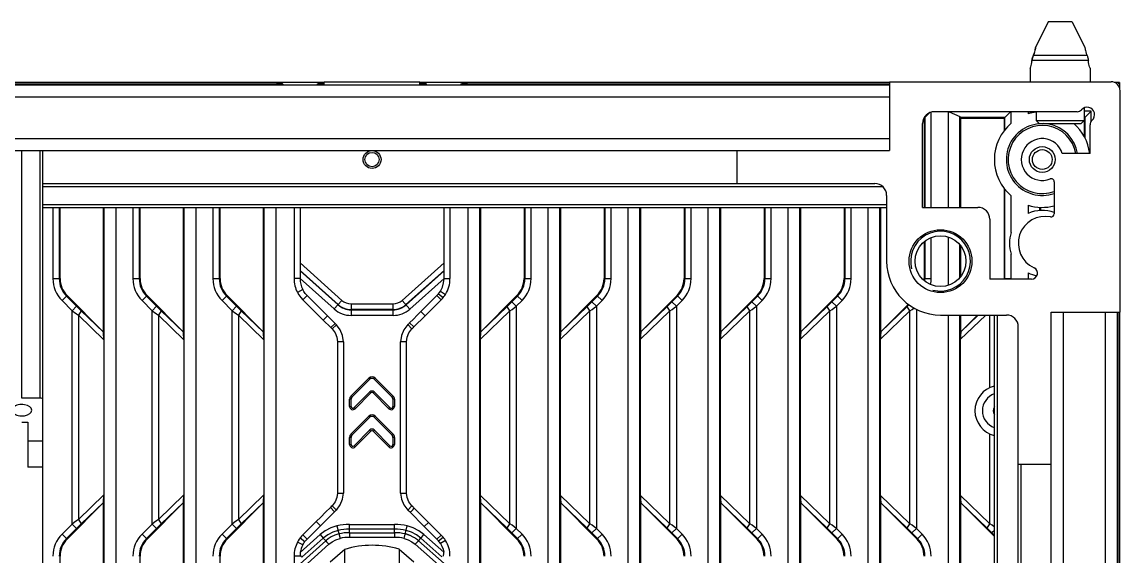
# Model space of a CAD drawing. Header units: millimetres. Extents: x -3132 to 28633, y 682 to 5849.
# Drawn here: x 3596.7 to 3780.2, y 2497 to 2586.3 of the extents above; entities that cross this region are included whole.
import ezdxf

# ---------------------------------------------------------------- set-up
doc = ezdxf.new("R2010")
doc.units = ezdxf.units.MM

msp = doc.modelspace()

# ---------------------------------------------------------------- linework, layer by layer
at = {"linetype": 'Continuous'}
for p, q in [((3768.154, 2586.259), (3766.029, 2582.009)), ((3772.154, 2586.259), (3768.154, 2586.259)), ((3772.154, 2586.259), (3774.279, 2582.009)), ((3765.523, 2580.257), (3765.519, 2580.241)), ((3765.565, 2580.401), (3765.523, 2580.257)), ((3765.532, 2580.241), (3765.537, 2580.259)), ((3765.682, 2580.681), (3774.637, 2580.681)), ((3774.515, 2580.984), (3774.694, 2580.542)), ((3774.784, 2580.257), (3774.788, 2580.241)), ((3765.154, 2578.509), (3765.154, 2576.259)), ((3774.867, 2579.787), (3765.452, 2579.787)), ((3775.154, 2578.509), (3775.154, 2576.259)), ((3318.654, 2575.759), (3741.654, 2575.759)), ((3647.154, 2576.159), (3530.254, 2576.159)), ((3561.423, 2575.939), (3639.205, 2575.939)), ((3639.205, 2575.759), (3639.205, 2575.939)), ((3640.203, 2575.889), (3640.203, 2575.759)), ((3640.334, 2575.759), (3640.203, 2575.889)), ((3645.974, 2575.759), (3646.104, 2575.889)), ((3646.104, 2575.759), (3646.104, 2575.889)), ((3647.103, 2575.939), (3647.103, 2575.759)), ((3647.103, 2575.939), (3647.154, 2575.939)), ((3647.154, 2575.759), (3647.154, 2576.259)), ((3647.154, 2576.259), (3663.154, 2576.259)), ((3663.154, 2575.759), (3663.154, 2576.259)), ((3741.654, 2576.159), (3663.154, 2576.159)), ((3663.154, 2575.939), (3663.205, 2575.939)), ((3663.205, 2575.759), (3663.205, 2575.939)), ((3664.203, 2575.889), (3664.203, 2575.759)), ((3664.334, 2575.759), (3664.203, 2575.889)), ((3669.974, 2575.759), (3670.104, 2575.889)), ((3670.104, 2575.759), (3670.104, 2575.889)), ((3671.103, 2575.939), (3671.103, 2575.759)), ((3671.103, 2575.939), (3741.654, 2575.939)), ((3741.654, 2576.259), (3741.654, 2564.759)), ((3741.654, 2576.259), (3778.654, 2576.259)), ((3780.054, 2576.159), (3779.16, 2576.159)), ((3779.714, 2575.82), (3780.054, 2576.159)), ((3780.054, 2576.159), (3780.054, 2575.265)), ((3780.154, 2537.759), (3780.154, 2574.759)), ((3318.654, 2573.759), (3741.654, 2573.759)), ((3748.307, 2571.063), (3747.874, 2570.626)), ((3748.587, 2555.259), (3748.587, 2571.167)), ((3772.977, 2571.259), (3749.154, 2571.259)), ((3751.405, 2571.259), (3751.405, 2555.259)), ((3751.595, 2571.259), (3753.401, 2570.44)), ((3761.957, 2569.342), (3761.957, 2571.259)), ((3764.775, 2571.259), (3764.775, 2570.897)), ((3764.943, 2571.269), (3765.397, 2571.064)), ((3766.154, 2571.259), (3766.154, 2569.759)), ((3774.154, 2571.889), (3774.154, 2569.759)), ((3775.327, 2571.345), (3774.154, 2571.345)), ((3775.327, 2569.641), (3775.327, 2571.345)), ((3747.154, 2555.259), (3747.154, 2569.259)), ((3747.488, 2570.216), (3747.4, 2570.127)), ((3747.4, 2570.127), (3747.4, 2555.259)), ((3747.526, 2570.27), (3747.437, 2570.27)), ((3747.526, 2570.259), (3747.488, 2570.216)), ((3747.874, 2570.626), (3747.526, 2570.27)), ((3747.532, 2570.265), (3747.533, 2555.259)), ((3753.397, 2555.259), (3753.397, 2570.439)), ((3753.397, 2570.439), (3753.412, 2570.258)), ((3753.412, 2570.258), (3753.543, 2570.127)), ((3753.543, 2555.259), (3753.543, 2570.127)), ((3760.77, 2570.127), (3753.543, 2570.127)), ((3760.858, 2570.216), (3760.77, 2570.127)), ((3760.77, 2570.127), (3760.77, 2568.08)), ((3760.896, 2570.259), (3760.858, 2570.216)), ((3766.154, 2569.759), (3774.154, 2569.759)), ((3766.654, 2569.259), (3766.154, 2569.759)), ((3766.654, 2569.259), (3773.654, 2569.259)), ((3773.654, 2569.259), (3774.154, 2569.759)), ((3774.14, 2569.759), (3774.14, 2567.157)), ((3774.266, 2570.27), (3774.154, 2570.269)), ((3774.228, 2570.216), (3774.154, 2570.141)), ((3774.266, 2570.259), (3774.228, 2570.216)), ((3774.272, 2570.265), (3774.274, 2566.906)), ((3775.154, 2564.259), (3775.154, 2569.082)), ((3318.654, 2566.759), (3741.654, 2566.759)), ((3318.654, 2564.759), (3741.654, 2564.759)), ((3596.654, 2523.372), (3596.654, 2564.759)), ((3599.654, 2564.759), (3599.654, 2523.372)), ((3600.154, 1837.759), (3600.154, 2564.759)), ((3716.154, 2559.259), (3716.154, 2564.759)), ((3775.154, 2564.259), (3770.508, 2564.259)), ((3600.154, 2559.259), (3739.154, 2559.259)), ((3600.154, 2558.759), (3740.463, 2558.759)), ((3760.77, 2558.438), (3760.77, 2543.343)), ((3760.904, 2543.343), (3760.904, 2558.265)), ((3769.154, 2559.551), (3769.154, 2554.158)), ((3741.154, 2557.259), (3741.154, 2546.259)), ((3761.957, 2551.062), (3761.957, 2557.176)), ((3600.154, 2555.759), (3741.154, 2555.759)), ((3600.154, 2555.259), (3741.154, 2555.259)), ((3601.83, 2555.259), (3601.83, 2543.343)), ((3602.889, 2555.259), (3602.883, 2543.343)), ((3603.018, 2543.343), (3603.018, 2555.259)), ((3610.244, 2555.259), (3610.244, 2534.46)), ((3610.386, 2332.238), (3610.386, 2555.259)), ((3612.383, 2332.259), (3612.383, 2555.259)), ((3615.2, 2555.259), (3615.2, 2543.343)), ((3616.259, 2555.259), (3616.253, 2543.343)), ((3616.388, 2543.343), (3616.388, 2555.259)), ((3623.614, 2555.259), (3623.614, 2534.46)), ((3623.756, 2332.238), (3623.756, 2555.259)), ((3625.753, 2332.259), (3625.753, 2555.259)), ((3628.57, 2555.259), (3628.57, 2543.343)), ((3629.629, 2555.259), (3629.623, 2543.343)), ((3629.758, 2543.343), (3629.758, 2555.259)), ((3636.984, 2555.259), (3636.984, 2534.46)), ((3637.126, 2332.238), (3637.126, 2555.259)), ((3639.123, 2332.648), (3639.123, 2555.259)), ((3642.124, 2555.259), (3642.124, 2543.343)), ((3643.123, 2555.259), (3643.123, 2543.374)), ((3667.185, 2543.359), (3667.185, 2555.259)), ((3668.184, 2543.347), (3668.184, 2555.259)), ((3671.185, 2555.259), (3671.185, 2345.259)), ((3673.177, 2345.259), (3673.177, 2555.259)), ((3673.323, 2534.455), (3673.323, 2555.259)), ((3680.55, 2555.259), (3680.55, 2543.343)), ((3680.683, 2555.259), (3680.684, 2543.343)), ((3681.737, 2543.343), (3681.737, 2555.259)), ((3684.555, 2555.259), (3684.555, 2345.259)), ((3686.547, 2345.259), (3686.547, 2555.259)), ((3686.693, 2534.455), (3686.693, 2555.259)), ((3693.92, 2555.259), (3693.92, 2543.343)), ((3694.053, 2555.259), (3694.054, 2543.343)), ((3695.107, 2543.343), (3695.107, 2555.259)), ((3697.925, 2555.259), (3697.925, 2345.259)), ((3699.917, 2345.259), (3699.917, 2555.259)), ((3700.063, 2534.455), (3700.063, 2555.259)), ((3707.29, 2555.259), (3707.29, 2543.343)), ((3707.423, 2555.259), (3707.424, 2543.343)), ((3708.477, 2543.343), (3708.477, 2555.259)), ((3711.295, 2555.259), (3711.295, 2345.259)), ((3713.287, 2345.259), (3713.287, 2555.259)), ((3713.433, 2534.455), (3713.433, 2555.259)), ((3720.66, 2555.259), (3720.66, 2543.343)), ((3720.793, 2555.259), (3720.794, 2543.343)), ((3721.847, 2543.343), (3721.847, 2555.259)), ((3724.665, 2555.259), (3724.665, 2341.343)), ((3726.657, 2337.891), (3726.657, 2555.259)), ((3726.803, 2534.455), (3726.803, 2555.259)), ((3734.03, 2555.259), (3734.03, 2543.343)), ((3734.163, 2555.259), (3734.164, 2543.343)), ((3735.217, 2543.343), (3735.217, 2555.259)), ((3738.035, 2555.259), (3738.035, 2332.259)), ((3740.027, 2332.239), (3740.027, 2555.259)), ((3740.173, 2534.455), (3740.173, 2555.259)), ((3747.154, 2555.259), (3756.404, 2555.259)), ((3764.775, 2555.621), (3764.775, 2554.218)), ((3766.767, 2554.745), (3766.767, 2555.268)), ((3766.913, 2554.754), (3766.913, 2555.263)), ((3758.404, 2553.259), (3758.404, 2543.259)), ((3747.4, 2549.477), (3747.4, 2543.343)), ((3747.533, 2549.6), (3747.534, 2543.343)), ((3748.587, 2543.343), (3748.587, 2550.185)), ((3751.405, 2550.296), (3751.405, 2542.222)), ((3753.397, 2543.53), (3753.397, 2548.988)), ((3753.543, 2543.715), (3753.543, 2548.803)), ((3761.957, 2543.343), (3761.957, 2547.456)), ((3650.13, 2539.715), (3643.123, 2546.002)), ((3667.184, 2545.976), (3660.181, 2539.712)), ((3601.83, 2543.343), (3603.018, 2543.343)), ((3615.2, 2543.343), (3616.388, 2543.343)), ((3628.57, 2543.343), (3629.758, 2543.343)), ((3649.497, 2539.009), (3643.124, 2544.727)), ((3643.124, 2544.668), (3649.467, 2538.976)), ((3643.124, 2543.374), (3648.834, 2538.27)), ((3667.184, 2544.703), (3660.814, 2539.005)), ((3660.843, 2538.972), (3667.184, 2544.644)), ((3661.476, 2538.265), (3667.184, 2543.359)), ((3667.185, 2543.359), (3668.184, 2543.344)), ((3680.55, 2543.343), (3681.737, 2543.343)), ((3693.92, 2543.343), (3695.107, 2543.343)), ((3707.29, 2543.343), (3708.477, 2543.343)), ((3720.66, 2543.343), (3721.847, 2543.343)), ((3734.03, 2543.343), (3735.217, 2543.343)), ((3747.4, 2543.343), (3748.587, 2543.343)), ((3760.77, 2543.343), (3761.957, 2543.343)), ((3764.775, 2544.3), (3764.775, 2543.259)), ((3643.571, 2541.505), (3642.679, 2541.053)), ((3765.362, 2543.259), (3758.404, 2543.259)), ((3604.189, 2540.514), (3603.349, 2539.674)), ((3603.349, 2539.674), (3605.037, 2537.987)), ((3604.094, 2540.419), (3605.782, 2538.732)), ((3610.244, 2534.46), (3604.189, 2540.514)), ((3617.559, 2540.514), (3616.719, 2539.674)), ((3616.719, 2539.674), (3618.407, 2537.987)), ((3617.464, 2540.419), (3619.152, 2538.732)), ((3623.614, 2534.46), (3617.559, 2540.514)), ((3630.929, 2540.514), (3630.089, 2539.674)), ((3630.089, 2539.674), (3631.777, 2537.987)), ((3630.834, 2540.419), (3632.522, 2538.732)), ((3636.984, 2534.46), (3630.929, 2540.514)), ((3644.291, 2540.531), (3643.59, 2539.818)), ((3643.59, 2539.818), (3646.989, 2536.424)), ((3647.695, 2537.132), (3644.291, 2540.531)), ((3648.834, 2538.27), (3650.13, 2539.715)), ((3660.181, 2539.712), (3661.476, 2538.265)), ((3666.087, 2540.62), (3663.31, 2537.835)), ((3664.018, 2537.128), (3666.699, 2539.817)), ((3665.997, 2540.529), (3666.699, 2539.817)), ((3666.264, 2540.817), (3667.03, 2540.175)), ((3666.585, 2541.243), (3667.428, 2540.703)), ((3679.378, 2540.514), (3673.323, 2534.455)), ((3679.473, 2540.419), (3678.523, 2539.469)), ((3679.268, 2538.724), (3680.218, 2539.674)), ((3680.218, 2539.674), (3679.378, 2540.514)), ((3692.748, 2540.514), (3686.693, 2534.455)), ((3692.843, 2540.419), (3691.893, 2539.469)), ((3692.638, 2538.724), (3693.588, 2539.674)), ((3693.588, 2539.674), (3692.748, 2540.514)), ((3706.118, 2540.514), (3700.063, 2534.455)), ((3706.213, 2540.419), (3705.263, 2539.469)), ((3706.008, 2538.724), (3706.958, 2539.674)), ((3706.958, 2539.674), (3706.118, 2540.514)), ((3719.488, 2540.514), (3713.433, 2534.455)), ((3719.583, 2540.419), (3718.633, 2539.469)), ((3719.378, 2538.724), (3720.328, 2539.674)), ((3720.328, 2539.674), (3719.488, 2540.514)), ((3732.858, 2540.514), (3726.803, 2534.455)), ((3732.953, 2540.419), (3732.003, 2539.469)), ((3732.748, 2538.724), (3733.698, 2539.674)), ((3733.698, 2539.674), (3732.858, 2540.514)), ((3605.037, 2537.987), (3605.782, 2538.732)), ((3605.037, 2502.318), (3605.037, 2537.987)), ((3606.568, 2537.959), (3606.106, 2537.214)), ((3610.279, 2534.376), (3606.568, 2537.959)), ((3618.407, 2537.987), (3619.152, 2538.732)), ((3618.407, 2502.318), (3618.407, 2537.987)), ((3619.938, 2537.959), (3619.476, 2537.214)), ((3623.649, 2534.376), (3619.938, 2537.959)), ((3631.777, 2537.987), (3632.522, 2538.732)), ((3631.777, 2502.318), (3631.777, 2537.987)), ((3633.308, 2537.959), (3632.846, 2537.214)), ((3637.019, 2534.376), (3633.308, 2537.959)), ((3651.653, 2539.132), (3651.653, 2537.19)), ((3651.653, 2539.132), (3658.662, 2539.132)), ((3658.662, 2538.183), (3651.653, 2538.183)), ((3651.653, 2538.139), (3658.662, 2538.139)), ((3658.662, 2537.19), (3658.662, 2539.132)), ((3663.31, 2537.835), (3664.017, 2537.129)), ((3673.238, 2533.16), (3678.199, 2537.951)), ((3677.736, 2538.696), (3673.309, 2534.422)), ((3678.199, 2537.951), (3677.736, 2538.696)), ((3678.199, 2502.354), (3678.199, 2537.951)), ((3678.523, 2539.469), (3679.268, 2538.724)), ((3679.268, 2538.724), (3679.268, 2501.581)), ((3686.608, 2533.16), (3691.569, 2537.951)), ((3691.106, 2538.696), (3686.679, 2534.422)), ((3691.569, 2537.951), (3691.106, 2538.696)), ((3691.569, 2502.354), (3691.569, 2537.951)), ((3691.893, 2539.469), (3692.638, 2538.724)), ((3692.638, 2538.724), (3692.638, 2501.581)), ((3699.978, 2533.16), (3704.939, 2537.951)), ((3704.476, 2538.696), (3700.049, 2534.422)), ((3704.939, 2537.951), (3704.476, 2538.696)), ((3704.939, 2502.354), (3704.939, 2537.951)), ((3705.263, 2539.469), (3706.008, 2538.724)), ((3706.008, 2538.724), (3706.008, 2501.581)), ((3713.348, 2533.16), (3718.309, 2537.951)), ((3717.846, 2538.696), (3713.419, 2534.422)), ((3718.309, 2537.951), (3717.846, 2538.696)), ((3718.309, 2502.354), (3718.309, 2537.951)), ((3718.633, 2539.469), (3719.378, 2538.724)), ((3719.378, 2538.724), (3719.378, 2501.581)), ((3726.718, 2533.16), (3731.679, 2537.951)), ((3731.216, 2538.696), (3726.789, 2534.422)), ((3731.679, 2537.951), (3731.216, 2538.696)), ((3731.679, 2502.354), (3731.679, 2537.951)), ((3732.003, 2539.469), (3732.748, 2538.724)), ((3732.748, 2538.724), (3732.748, 2501.581)), ((3740.088, 2533.16), (3745.049, 2537.951)), ((3744.586, 2538.696), (3740.159, 2534.422)), ((3744.781, 2539.067), (3740.173, 2534.455)), ((3744.886, 2538.988), (3744.586, 2538.696)), ((3745.049, 2537.951), (3744.586, 2538.696)), ((3745.049, 2502.354), (3745.049, 2537.951)), ((3746.118, 2538.234), (3746.118, 2501.581)), ((3606.106, 2537.214), (3606.106, 2503.091)), ((3606.106, 2537.214), (3610.347, 2533.118)), ((3619.476, 2537.214), (3619.476, 2503.091)), ((3619.476, 2537.214), (3623.717, 2533.118)), ((3632.846, 2537.214), (3632.846, 2503.091)), ((3632.846, 2537.214), (3637.087, 2533.118)), ((3647.695, 2537.132), (3646.989, 2536.425)), ((3646.989, 2536.424), (3648.266, 2535.155)), ((3648.971, 2535.864), (3647.695, 2537.132)), ((3658.662, 2537.19), (3651.653, 2537.19)), ((3662.15, 2535.268), (3661.443, 2535.975)), ((3750.154, 2537.259), (3761.154, 2537.259)), ((3751.405, 2537.259), (3751.405, 2332.259)), ((3753.397, 2332.239), (3753.397, 2537.259)), ((3753.458, 2533.16), (3757.702, 2537.259)), ((3756.468, 2537.259), (3753.529, 2534.422)), ((3756.345, 2537.259), (3753.543, 2534.455)), ((3753.543, 2534.455), (3753.543, 2537.259)), ((3758.419, 2525.139), (3758.419, 2537.259)), ((3759.154, 2331.259), (3759.154, 2537.259)), ((3759.654, 2331.259), (3759.654, 2537.259)), ((3768.654, 1864.759), (3768.654, 2537.759)), ((3768.654, 2537.759), (3780.154, 2537.759)), ((3770.654, 2537.759), (3770.654, 1864.759)), ((3777.654, 2537.759), (3777.654, 1864.759)), ((3779.654, 2537.759), (3779.654, 1864.759)), ((3779.834, 2488.716), (3779.834, 2537.759)), ((3780.054, 2537.759), (3780.054, 2471.259)), ((3610.244, 2534.46), (3610.279, 2534.376)), ((3610.347, 2533.118), (3610.279, 2534.376)), ((3623.614, 2534.46), (3623.649, 2534.376)), ((3623.717, 2533.118), (3623.649, 2534.376)), ((3636.984, 2534.46), (3637.019, 2534.376)), ((3637.087, 2533.118), (3637.019, 2534.376)), ((3648.266, 2535.155), (3648.971, 2535.864)), ((3649.195, 2535.642), (3648.486, 2534.936)), ((3661.116, 2535.65), (3661.824, 2534.944)), ((3673.306, 2534.424), (3673.238, 2533.16)), ((3673.323, 2534.454), (3673.306, 2534.424)), ((3686.676, 2534.424), (3686.608, 2533.16)), ((3686.693, 2534.454), (3686.676, 2534.424)), ((3700.046, 2534.424), (3699.978, 2533.16)), ((3700.063, 2534.454), (3700.046, 2534.424)), ((3713.416, 2534.424), (3713.348, 2533.16)), ((3713.433, 2534.454), (3713.416, 2534.424)), ((3726.786, 2534.424), (3726.718, 2533.16)), ((3726.803, 2534.454), (3726.786, 2534.424)), ((3740.156, 2534.424), (3740.088, 2533.16)), ((3740.173, 2534.454), (3740.156, 2534.424)), ((3753.526, 2534.424), (3753.458, 2533.16)), ((3753.543, 2534.454), (3753.526, 2534.424)), ((3763.154, 2331.259), (3763.154, 2535.259)), ((3610.347, 2533.118), (3610.347, 2507.187)), ((3623.717, 2533.118), (3623.717, 2507.187)), ((3637.087, 2533.118), (3637.087, 2507.187)), ((3649.377, 2532.805), (3649.377, 2507.5)), ((3650.377, 2532.805), (3649.377, 2532.805)), ((3650.377, 2532.805), (3650.377, 2507.501)), ((3659.928, 2507.5), (3659.928, 2532.804)), ((3660.928, 2532.804), (3659.928, 2532.804)), ((3660.928, 2507.5), (3660.928, 2532.804)), ((3673.238, 2533.16), (3673.238, 2507.145)), ((3686.608, 2533.16), (3686.608, 2507.145)), ((3699.978, 2533.16), (3699.978, 2507.145)), ((3713.348, 2533.16), (3713.348, 2507.145)), ((3726.718, 2533.16), (3726.718, 2507.145)), ((3740.088, 2533.16), (3740.088, 2507.145)), ((3753.458, 2533.16), (3753.458, 2507.145)), ((3654.623, 2526.703), (3651.623, 2523.703)), ((3651.8, 2523.527), (3654.8, 2526.527)), ((3654.8, 2526.527), (3654.623, 2526.703)), ((3655.684, 2526.703), (3655.507, 2526.527)), ((3655.507, 2526.527), (3658.507, 2523.527)), ((3658.684, 2523.703), (3655.684, 2526.703)), ((3599.654, 2523.372), (3596.654, 2523.372)), ((3651.404, 2521.983), (3651.404, 2523.173)), ((3651.654, 2523.173), (3651.404, 2523.173)), ((3651.623, 2523.703), (3651.8, 2523.527)), ((3651.654, 2521.983), (3651.654, 2523.173)), ((3654.8, 2524.405), (3652.166, 2521.771)), ((3652.343, 2521.594), (3654.977, 2524.229)), ((3654.977, 2524.229), (3654.8, 2524.405)), ((3655.507, 2524.405), (3655.33, 2524.229)), ((3655.33, 2524.229), (3657.965, 2521.594)), ((3658.142, 2521.771), (3655.507, 2524.405)), ((3658.507, 2523.527), (3658.684, 2523.703)), ((3658.654, 2523.173), (3658.654, 2521.983)), ((3658.904, 2523.173), (3658.654, 2523.173)), ((3658.904, 2523.173), (3658.904, 2521.983)), ((3651.404, 2521.983), (3651.654, 2521.983)), ((3652.166, 2521.771), (3652.343, 2521.594)), ((3657.965, 2521.594), (3658.142, 2521.771)), ((3658.654, 2521.983), (3658.904, 2521.983)), ((3654.623, 2520.339), (3651.623, 2517.339)), ((3651.8, 2517.163), (3654.8, 2520.163)), ((3654.8, 2520.163), (3654.623, 2520.339)), ((3655.684, 2520.339), (3655.507, 2520.163)), ((3655.507, 2520.163), (3658.507, 2517.163)), ((3658.684, 2517.339), (3655.684, 2520.339)), ((3596.654, 2519.331), (3597.654, 2519.331)), ((3597.654, 2519.331), (3597.654, 2511.825)), ((3654.8, 2518.041), (3652.166, 2515.407)), ((3652.343, 2515.23), (3654.977, 2517.865)), ((3654.977, 2517.865), (3654.8, 2518.041)), ((3655.507, 2518.041), (3655.33, 2517.865)), ((3655.33, 2517.865), (3657.965, 2515.23)), ((3658.142, 2515.407), (3655.507, 2518.041)), ((3600.154, 2516.155), (3597.654, 2516.155)), ((3651.404, 2515.619), (3651.404, 2516.809)), ((3651.654, 2516.809), (3651.404, 2516.809)), ((3651.623, 2517.339), (3651.8, 2517.163)), ((3651.654, 2515.619), (3651.654, 2516.809)), ((3658.507, 2517.163), (3658.684, 2517.339)), ((3658.654, 2516.809), (3658.654, 2515.619)), ((3658.904, 2516.809), (3658.654, 2516.809)), ((3658.904, 2516.809), (3658.904, 2515.619)), ((3758.419, 2502.354), (3758.419, 2517.379)), ((3651.404, 2515.619), (3651.654, 2515.619)), ((3652.166, 2515.407), (3652.343, 2515.23)), ((3657.965, 2515.23), (3658.142, 2515.407)), ((3658.654, 2515.619), (3658.904, 2515.619)), ((3768.654, 2512.259), (3763.154, 2512.259)), ((3763.654, 2331.259), (3763.654, 2512.259)), ((3600.154, 2511.825), (3597.654, 2511.825)), ((3610.347, 2507.187), (3606.106, 2503.091)), ((3610.279, 2505.929), (3610.347, 2507.187)), ((3623.717, 2507.187), (3619.476, 2503.091)), ((3623.649, 2505.929), (3623.717, 2507.187)), ((3637.087, 2507.187), (3632.846, 2503.091)), ((3637.019, 2505.929), (3637.087, 2507.187)), ((3649.377, 2507.501), (3650.377, 2507.501)), ((3659.928, 2507.5), (3660.928, 2507.5)), ((3673.238, 2507.145), (3673.307, 2505.876)), ((3678.199, 2502.354), (3673.238, 2507.145)), ((3686.608, 2507.145), (3686.677, 2505.876)), ((3691.569, 2502.354), (3686.608, 2507.145)), ((3699.978, 2507.145), (3700.047, 2505.876)), ((3704.939, 2502.354), (3699.978, 2507.145)), ((3713.348, 2507.145), (3713.417, 2505.876)), ((3718.309, 2502.354), (3713.348, 2507.145)), ((3726.718, 2507.145), (3726.787, 2505.876)), ((3731.679, 2502.354), (3726.718, 2507.145)), ((3740.088, 2507.145), (3740.157, 2505.876)), ((3745.049, 2502.354), (3740.088, 2507.145)), ((3753.458, 2507.145), (3753.527, 2505.876)), ((3758.419, 2502.354), (3753.458, 2507.145)), ((3604.189, 2499.79), (3610.244, 2505.845)), ((3606.568, 2502.346), (3610.279, 2505.929)), ((3610.244, 2505.845), (3610.279, 2505.929)), ((3610.244, 2505.845), (3610.244, 2396.673)), ((3617.559, 2499.79), (3623.614, 2505.845)), ((3619.938, 2502.346), (3623.649, 2505.929)), ((3623.614, 2505.845), (3623.649, 2505.929)), ((3623.614, 2505.845), (3623.614, 2396.673)), ((3630.929, 2499.79), (3636.984, 2505.845)), ((3633.308, 2502.346), (3637.019, 2505.929)), ((3636.984, 2505.845), (3637.019, 2505.929)), ((3636.984, 2505.845), (3636.984, 2396.673)), ((3648.2, 2505.085), (3648.907, 2504.377)), ((3649.189, 2504.657), (3648.481, 2505.364)), ((3661.11, 2504.661), (3661.819, 2505.366)), ((3664.594, 2502.587), (3662.152, 2505.035)), ((3673.312, 2505.88), (3677.736, 2501.609)), ((3673.322, 2396.667), (3673.322, 2505.856)), ((3673.322, 2505.856), (3679.378, 2499.791)), ((3686.682, 2505.88), (3691.106, 2501.609)), ((3686.692, 2396.667), (3686.692, 2505.856)), ((3686.692, 2505.856), (3692.748, 2499.791)), ((3700.052, 2505.88), (3704.476, 2501.609)), ((3700.062, 2396.667), (3700.062, 2505.856)), ((3700.062, 2505.856), (3706.118, 2499.791)), ((3713.422, 2505.88), (3717.846, 2501.609)), ((3713.432, 2396.667), (3713.432, 2505.856)), ((3713.432, 2505.856), (3719.488, 2499.791)), ((3726.792, 2505.88), (3731.216, 2501.609)), ((3726.802, 2396.667), (3726.802, 2505.856)), ((3726.802, 2505.856), (3732.858, 2499.791)), ((3740.162, 2505.88), (3744.586, 2501.609)), ((3740.172, 2396.667), (3740.172, 2505.856)), ((3740.172, 2505.856), (3746.228, 2499.791)), ((3753.532, 2505.88), (3757.956, 2501.609)), ((3753.542, 2396.667), (3753.542, 2505.856)), ((3753.542, 2505.856), (3759.154, 2500.235)), ((3606.106, 2503.091), (3606.568, 2502.346)), ((3619.476, 2503.091), (3619.938, 2502.346)), ((3632.846, 2503.091), (3633.308, 2502.346)), ((3661.445, 2504.328), (3663.887, 2501.88)), ((3605.037, 2502.318), (3603.349, 2500.63)), ((3604.094, 2499.885), (3605.782, 2501.573)), ((3605.782, 2501.573), (3605.037, 2502.318)), ((3618.407, 2502.318), (3616.719, 2500.63)), ((3617.464, 2499.885), (3619.152, 2501.573)), ((3619.152, 2501.573), (3618.407, 2502.318)), ((3631.777, 2502.318), (3630.089, 2500.63)), ((3630.834, 2499.885), (3632.522, 2501.573)), ((3632.522, 2501.573), (3631.777, 2502.318)), ((3645.834, 2502.713), (3643.603, 2500.5)), ((3644.301, 2499.784), (3646.541, 2502.005)), ((3646.541, 2502.005), (3645.834, 2502.713)), ((3649.29, 2502.006), (3649.804, 2499.906)), ((3658.929, 2501.463), (3651.379, 2501.462)), ((3651.379, 2500.863), (3651.379, 2501.462)), ((3651.384, 2502.243), (3658.923, 2502.244)), ((3658.928, 2500.863), (3658.929, 2501.463)), ((3660.526, 2499.904), (3661.044, 2502.002)), ((3663.887, 2501.88), (3664.594, 2502.587)), ((3663.887, 2501.88), (3666.01, 2499.763)), ((3666.712, 2500.475), (3664.594, 2502.587)), ((3677.736, 2501.609), (3678.199, 2502.354)), ((3679.268, 2501.581), (3678.523, 2500.836)), ((3680.218, 2500.63), (3679.268, 2501.581)), ((3691.106, 2501.609), (3691.569, 2502.354)), ((3692.638, 2501.581), (3691.893, 2500.836)), ((3693.588, 2500.63), (3692.638, 2501.581)), ((3704.476, 2501.609), (3704.939, 2502.354)), ((3706.008, 2501.581), (3705.263, 2500.836)), ((3706.958, 2500.63), (3706.008, 2501.581)), ((3717.846, 2501.609), (3718.309, 2502.354)), ((3719.378, 2501.581), (3718.633, 2500.836)), ((3720.328, 2500.63), (3719.378, 2501.581)), ((3731.216, 2501.609), (3731.679, 2502.354)), ((3732.748, 2501.581), (3732.003, 2500.836)), ((3733.698, 2500.63), (3732.748, 2501.581)), ((3744.586, 2501.609), (3745.049, 2502.354)), ((3746.118, 2501.581), (3745.373, 2500.836)), ((3747.068, 2500.63), (3746.118, 2501.581)), ((3757.956, 2501.609), (3758.419, 2502.354)), ((3759.154, 2501.238), (3758.743, 2500.836)), ((3603.349, 2500.63), (3604.189, 2499.79)), ((3616.719, 2500.63), (3617.559, 2499.79)), ((3630.089, 2500.63), (3630.929, 2499.79)), ((3643.585, 2498.827), (3642.697, 2499.287)), ((3643.124, 2495.675), (3647.409, 2499.52)), ((3643.166, 2500.014), (3643.952, 2499.396)), ((3646.49, 2500.55), (3643.17, 2497.571)), ((3647.007, 2499.965), (3643.499, 2496.817)), ((3644.301, 2499.784), (3643.603, 2500.5)), ((3646.49, 2500.55), (3647.007, 2499.965)), ((3647.409, 2499.52), (3647.007, 2499.965)), ((3647.409, 2499.52), (3647.555, 2499.358)), ((3647.555, 2499.358), (3647.926, 2498.935)), ((3658.936, 2500.082), (3651.372, 2500.082)), ((3651.379, 2500.863), (3658.928, 2500.863)), ((3662.76, 2499.362), (3662.388, 2498.94)), ((3662.904, 2499.527), (3662.76, 2499.362)), ((3662.904, 2499.527), (3663.305, 2499.972)), ((3662.904, 2499.527), (3667.184, 2495.698)), ((3666.808, 2496.838), (3663.305, 2499.972)), ((3667.132, 2497.597), (3663.822, 2500.558)), ((3666.01, 2499.763), (3666.712, 2500.475)), ((3666.263, 2499.489), (3667.028, 2500.132)), ((3667.439, 2499.585), (3666.589, 2499.06)), ((3678.523, 2500.836), (3679.473, 2499.885)), ((3679.378, 2499.791), (3680.218, 2500.63)), ((3691.893, 2500.836), (3692.843, 2499.885)), ((3692.748, 2499.791), (3693.588, 2500.63)), ((3705.263, 2500.836), (3706.213, 2499.885)), ((3706.118, 2499.791), (3706.958, 2500.63)), ((3718.633, 2500.836), (3719.583, 2499.885)), ((3719.488, 2499.791), (3720.328, 2500.63)), ((3732.003, 2500.836), (3732.953, 2499.885)), ((3732.858, 2499.791), (3733.698, 2500.63)), ((3745.373, 2500.836), (3746.323, 2499.885)), ((3746.228, 2499.791), (3747.068, 2500.63)), ((3758.743, 2500.836), (3759.154, 2500.425)), ((3643.126, 2494.628), (3647.926, 2498.935)), ((3648.154, 2495.993), (3650.618, 2498.085)), ((3650.618, 2404.433), (3650.618, 2498.085)), ((3659.685, 2498.097), (3659.685, 2404.421)), ((3659.685, 2498.097), (3662.154, 2496.004)), ((3662.388, 2498.94), (3667.184, 2494.651)), ((3603.018, 2405.556), (3603.018, 2496.962)), ((3616.388, 2405.556), (3616.388, 2496.962)), ((3629.758, 2405.556), (3629.758, 2496.962)), ((3642.124, 2496.962), (3642.124, 2405.556)), ((3643.269, 2496.962), (3642.124, 2496.962))]:
    msp.add_line(p, q, dxfattribs=at)
for points in [[(3765.682, 2580.681), (3765.806, 2580.99), (3765.894, 2581.26), (3765.954, 2581.489), (3765.993, 2581.688), (3766.014, 2581.84), (3766.025, 2581.948), (3766.029, 2582.003), (3766.029, 2582.009)], [(3766.029, 2582.009), (3766.027, 2582), (3766.021, 2581.938), (3766.006, 2581.82), (3765.98, 2581.659), (3765.938, 2581.461), (3765.879, 2581.242), (3765.792, 2580.984)], [(3774.279, 2582.009), (3774.28, 2582), (3774.287, 2581.938), (3774.301, 2581.82), (3774.327, 2581.659), (3774.369, 2581.461), (3774.428, 2581.242), (3774.515, 2580.984)], [(3765.519, 2580.241), (3765.485, 2580.088), (3765.459, 2579.938), (3765.44, 2579.787)], [(3765.452, 2579.787), (3765.471, 2579.938), (3765.497, 2580.088), (3765.532, 2580.241)], [(3765.537, 2580.259), (3765.578, 2580.402), (3765.626, 2580.542), (3765.682, 2580.681)], [(3765.792, 2580.984), (3765.613, 2580.542), (3765.565, 2580.401)], [(3774.694, 2580.542), (3774.742, 2580.401), (3774.784, 2580.257)], [(3774.788, 2580.241), (3774.822, 2580.088), (3774.848, 2579.938), (3774.867, 2579.787)], [(3765.154, 2578.509), (3765.164, 2578.537), (3765.195, 2578.623), (3765.241, 2578.764), (3765.297, 2578.96), (3765.357, 2579.203), (3765.412, 2579.483), (3765.452, 2579.787)], [(3765.154, 2578.509), (3765.162, 2578.537), (3765.19, 2578.622), (3765.234, 2578.765), (3765.289, 2578.961), (3765.348, 2579.205), (3765.4, 2579.482), (3765.44, 2579.787)], [(3775.154, 2578.509), (3775.145, 2578.537), (3775.117, 2578.622), (3775.073, 2578.765), (3775.018, 2578.961), (3774.96, 2579.205), (3774.907, 2579.482), (3774.867, 2579.787)], [(3761.872, 2571.259), (3761.598, 2570.984), (3761.244, 2570.626), (3760.896, 2570.27)], [(3775.327, 2571.345), (3774.968, 2570.984), (3774.614, 2570.626), (3774.266, 2570.27)], [(3760.896, 2570.27), (3758.42, 2570.265), (3755.926, 2570.26), (3753.412, 2570.258)], [(3760.904, 2568.253), (3760.902, 2568.931), (3760.897, 2569.602), (3760.892, 2570.265)], [(3643.123, 2543.374), (3642.796, 2543.36), (3642.463, 2543.359), (3642.124, 2543.343)], [(3666.585, 2541.243), (3666.916, 2541.908), (3667.117, 2542.62), (3667.184, 2543.359)], [(3644.291, 2540.531), (3644.003, 2540.845), (3643.762, 2541.172), (3643.571, 2541.505)], [(3642.678, 2541.053), (3642.926, 2540.623), (3643.23, 2540.21), (3643.59, 2539.818)], [(3666.264, 2540.817), (3666.176, 2540.716), (3666.087, 2540.62)], [(3666.264, 2540.817), (3666.382, 2540.961), (3666.486, 2541.099), (3666.585, 2541.243)], [(3666.699, 2539.817), (3666.81, 2539.929), (3666.922, 2540.05), (3667.03, 2540.175)], [(3667.03, 2540.175), (3667.174, 2540.351), (3667.307, 2540.527), (3667.428, 2540.703)], [(3605.037, 2537.987), (3605.4, 2537.721), (3605.756, 2537.464), (3606.106, 2537.214)], [(3606.568, 2537.959), (3606.314, 2538.206), (3606.052, 2538.463), (3605.782, 2538.732)], [(3618.407, 2537.987), (3618.77, 2537.721), (3619.126, 2537.464), (3619.476, 2537.214)], [(3619.938, 2537.959), (3619.684, 2538.206), (3619.422, 2538.463), (3619.152, 2538.732)], [(3631.777, 2537.987), (3632.14, 2537.721), (3632.496, 2537.464), (3632.846, 2537.214)], [(3633.308, 2537.959), (3633.054, 2538.206), (3632.792, 2538.463), (3632.522, 2538.732)], [(3663.31, 2537.835), (3662.686, 2537.211), (3662.063, 2536.592), (3661.443, 2535.975)], [(3678.523, 2539.469), (3678.253, 2539.201), (3677.99, 2538.943), (3677.736, 2538.696)], [(3678.199, 2537.951), (3678.549, 2538.201), (3678.905, 2538.459), (3679.268, 2538.724)], [(3691.893, 2539.469), (3691.623, 2539.201), (3691.36, 2538.943), (3691.106, 2538.696)], [(3691.569, 2537.951), (3691.919, 2538.201), (3692.275, 2538.459), (3692.638, 2538.724)], [(3705.263, 2539.469), (3704.993, 2539.201), (3704.73, 2538.943), (3704.476, 2538.696)], [(3704.939, 2537.951), (3705.289, 2538.201), (3705.645, 2538.459), (3706.008, 2538.724)], [(3718.633, 2539.469), (3718.363, 2539.201), (3718.1, 2538.943), (3717.846, 2538.696)], [(3718.309, 2537.951), (3718.659, 2538.201), (3719.015, 2538.459), (3719.378, 2538.724)], [(3732.003, 2539.469), (3731.733, 2539.201), (3731.47, 2538.943), (3731.216, 2538.696)], [(3731.679, 2537.951), (3732.029, 2538.201), (3732.385, 2538.459), (3732.748, 2538.724)], [(3745.049, 2537.951), (3745.399, 2538.201), (3745.734, 2538.444)], [(3662.15, 2535.268), (3662.777, 2535.892), (3663.4, 2536.511), (3664.018, 2537.128)], [(3648.486, 2534.936), (3648.978, 2534.288), (3649.276, 2533.565), (3649.377, 2532.805)], [(3650.377, 2532.804), (3650.242, 2533.824), (3649.845, 2534.787), (3649.195, 2535.642)], [(3661.116, 2535.65), (3660.463, 2534.794), (3660.063, 2533.826), (3659.928, 2532.804)], [(3660.928, 2532.804), (3661.029, 2533.568), (3661.33, 2534.295), (3661.824, 2534.944)], [(3649.377, 2507.5), (3649.276, 2506.737), (3648.976, 2506.012), (3648.481, 2505.364)], [(3649.189, 2504.657), (3649.842, 2505.513), (3650.242, 2506.479), (3650.377, 2507.501)], [(3659.928, 2507.5), (3660.063, 2506.48), (3660.46, 2505.516), (3661.11, 2504.661)], [(3661.819, 2505.366), (3661.327, 2506.015), (3661.029, 2506.739), (3660.928, 2507.5)], [(3648.2, 2505.085), (3647.397, 2504.282), (3646.608, 2503.49), (3645.834, 2502.713)], [(3661.445, 2504.328), (3661.767, 2504.484), (3662.003, 2504.722), (3662.152, 2505.035)], [(3673.318, 2505.851), (3673.315, 2505.861), (3673.314, 2505.87), (3673.312, 2505.88)], [(3686.688, 2505.851), (3686.685, 2505.861), (3686.684, 2505.87), (3686.682, 2505.88)], [(3700.058, 2505.851), (3700.055, 2505.861), (3700.054, 2505.87), (3700.052, 2505.88)], [(3713.428, 2505.851), (3713.425, 2505.861), (3713.424, 2505.87), (3713.422, 2505.88)], [(3726.798, 2505.851), (3726.795, 2505.861), (3726.794, 2505.87), (3726.792, 2505.88)], [(3740.168, 2505.851), (3740.165, 2505.861), (3740.164, 2505.87), (3740.162, 2505.88)], [(3753.538, 2505.851), (3753.535, 2505.861), (3753.534, 2505.87), (3753.532, 2505.88)], [(3606.106, 2503.091), (3605.756, 2502.841), (3605.399, 2502.583), (3605.037, 2502.318)], [(3619.476, 2503.091), (3619.126, 2502.841), (3618.769, 2502.583), (3618.407, 2502.318)], [(3632.846, 2503.091), (3632.496, 2502.841), (3632.139, 2502.583), (3631.777, 2502.318)], [(3646.541, 2502.005), (3647.331, 2502.798), (3648.119, 2503.59), (3648.907, 2504.377)], [(3605.782, 2501.573), (3606.052, 2501.842), (3606.314, 2502.099), (3606.568, 2502.346)], [(3619.152, 2501.573), (3619.422, 2501.842), (3619.684, 2502.099), (3619.938, 2502.346)], [(3632.522, 2501.573), (3632.792, 2501.842), (3633.054, 2502.099), (3633.308, 2502.346)], [(3649.29, 2502.006), (3648.278, 2501.669), (3647.338, 2501.179), (3646.49, 2500.55)], [(3649.476, 2501.247), (3648.605, 2500.959), (3647.777, 2500.533), (3647.007, 2499.965)], [(3651.378, 2501.462), (3651.38, 2501.681), (3651.384, 2502.243)], [(3658.929, 2501.463), (3658.929, 2501.681), (3658.923, 2502.244)], [(3663.305, 2499.972), (3662.561, 2500.522), (3661.737, 2500.95), (3660.857, 2501.244)], [(3663.822, 2500.558), (3662.98, 2501.181), (3662.048, 2501.666), (3661.044, 2502.002)], [(3677.736, 2501.609), (3677.991, 2501.362), (3678.253, 2501.104), (3678.523, 2500.836)], [(3679.268, 2501.581), (3678.905, 2501.846), (3678.549, 2502.104), (3678.199, 2502.354)], [(3691.106, 2501.609), (3691.361, 2501.362), (3691.623, 2501.104), (3691.893, 2500.836)], [(3692.638, 2501.581), (3692.275, 2501.846), (3691.919, 2502.104), (3691.569, 2502.354)], [(3704.476, 2501.609), (3704.731, 2501.362), (3704.993, 2501.104), (3705.263, 2500.836)], [(3706.008, 2501.581), (3705.645, 2501.846), (3705.289, 2502.104), (3704.939, 2502.354)], [(3717.846, 2501.609), (3718.101, 2501.362), (3718.363, 2501.104), (3718.633, 2500.836)], [(3719.378, 2501.581), (3719.015, 2501.846), (3718.659, 2502.104), (3718.309, 2502.354)], [(3731.216, 2501.609), (3731.471, 2501.362), (3731.733, 2501.104), (3732.003, 2500.836)], [(3732.748, 2501.581), (3732.385, 2501.846), (3732.029, 2502.104), (3731.679, 2502.354)], [(3744.586, 2501.609), (3744.841, 2501.362), (3745.103, 2501.104), (3745.373, 2500.836)], [(3746.118, 2501.581), (3745.755, 2501.846), (3745.399, 2502.104), (3745.049, 2502.354)], [(3757.956, 2501.609), (3758.211, 2501.362), (3758.473, 2501.104), (3758.743, 2500.836)], [(3759.154, 2501.824), (3759.125, 2501.846), (3758.768, 2502.104), (3758.419, 2502.354)], [(3643.166, 2500.014), (3642.988, 2499.774), (3642.831, 2499.53), (3642.697, 2499.287)], [(3643.585, 2498.827), (3643.69, 2499.017), (3643.813, 2499.208), (3643.952, 2499.396)], [(3649.618, 2500.665), (3648.924, 2500.442), (3648.333, 2500.163), (3647.832, 2499.849), (3647.409, 2499.52)], [(3647.926, 2498.935), (3648.492, 2499.352), (3649.124, 2499.68), (3649.804, 2499.906)], [(3651.379, 2500.863), (3651.377, 2500.644), (3651.372, 2500.082)], [(3658.928, 2500.863), (3658.928, 2500.645), (3658.936, 2500.082)], [(3660.526, 2499.904), (3661.201, 2499.678), (3661.828, 2499.353), (3662.388, 2498.94)], [(3662.904, 2499.527), (3662.74, 2499.664), (3662.583, 2499.783), (3662.436, 2499.888), (3662.297, 2499.98), (3662.167, 2500.06), (3662.045, 2500.131), (3661.931, 2500.194), (3661.824, 2500.249), (3661.724, 2500.298), (3661.629, 2500.342), (3661.54, 2500.382), (3661.454, 2500.418), (3661.374, 2500.451), (3661.298, 2500.48), (3661.228, 2500.505), (3661.164, 2500.528), (3661.105, 2500.548), (3661.05, 2500.566), (3660.998, 2500.582), (3660.95, 2500.597), (3660.904, 2500.611), (3660.861, 2500.623), (3660.82, 2500.634), (3660.782, 2500.644), (3660.746, 2500.653), (3660.714, 2500.661)], [(3663.305, 2499.972), (3663.449, 2500.136), (3663.627, 2500.337), (3663.822, 2500.558)], [(3666.01, 2499.763), (3666.096, 2499.676), (3666.18, 2499.584), (3666.263, 2499.489)], [(3666.594, 2499.049), (3666.488, 2499.203), (3666.381, 2499.344), (3666.263, 2499.489)], [(3667.028, 2500.132), (3666.925, 2500.252), (3666.819, 2500.366), (3666.712, 2500.475)], [(3667.439, 2499.585), (3667.313, 2499.768), (3667.177, 2499.95), (3667.028, 2500.132)], [(3643.17, 2497.571), (3643.154, 2497.378), (3643.168, 2497.21), (3643.208, 2497.07), (3643.269, 2496.962)], [(3666.594, 2499.049), (3666.833, 2498.597), (3667.016, 2498.106), (3667.132, 2497.597)], [(3667.119, 2497.154), (3667.144, 2497.282), (3667.149, 2497.43), (3667.132, 2497.597)], [(3643.269, 2496.962), (3643.334, 2496.894), (3643.411, 2496.845), (3643.499, 2496.817)], [(3667.019, 2496.961), (3667.076, 2497.046), (3667.119, 2497.154)]]:
    msp.add_lwpolyline(points, dxfattribs=at)
for centre, radius in [((3767.154, 2563.259), 2.15), ((3655.154, 2563.259), 1.5), ((3655.154, 2563.259), 1.2), ((3767.154, 2563.259), 1.65), ((3750.154, 2546.259), 5.25), ((3750.154, 2546.259), 4.25)]:
    msp.add_circle(centre, radius, dxfattribs=at)
for centre, radius, start, end in [((3778.654, 2574.759), 1.5, 0, 90), ((3749.154, 2569.259), 2, 90, 180), ((3767.154, 2563.259), 8, 97.18533, 107.30055), ((3772.977, 2572.259), 1, 270, 318.18969), ((3774.654, 2570.759), 1.25, 311.81031, 138.18969), ((3767.154, 2563.259), 8, 130.50525, 229.49475), ((3767.154, 2563.259), 6, 9.61232, 289.47314), ((3767.154, 2563.259), 8, 7.20144, 48.95171), ((3776.154, 2569.082), 1, 131.81031, 180), ((3767.154, 2563.259), 5.7, 10.12304, 290.59577), ((3767.154, 2563.259), 3.5, 16.60155, 292.02431), ((3768.654, 2559.551), 0.5, 0, 112.02431), ((3739.154, 2557.259), 2, 0, 90), ((3756.404, 2553.259), 2, 0, 90), ((3767.154, 2563.259), 8, 252.69945, 284.50031), ((3767.154, 2549.259), 5.5, 68.55301, 115.63005), ((3767.654, 2549.259), 4.5, 78.46304, 245.38002), ((3768.654, 2554.158), 0.5, 258.46304, 0), ((3750.154, 2546.259), 5, 255, 195), ((3767.154, 2549.259), 5.5, 160.86575, 199.13425), ((3750.154, 2546.259), 9, 180, 270), ((3765.362, 2544.259), 1, 270, 65.38002), ((3607.018, 2543.343), 5.188, 180.00001, 224.99999), ((3607.018, 2543.343), 4.134, 180.00001, 224.99999), ((3607.018, 2543.343), 4, 180, 225), ((3620.388, 2543.343), 5.188, 180.00001, 224.99999), ((3620.388, 2543.343), 4.134, 180.00001, 224.99999), ((3620.388, 2543.343), 4, 180, 225), ((3633.758, 2543.343), 5.188, 180.00001, 224.99999), ((3633.758, 2543.343), 4.134, 180.00001, 224.99999), ((3633.758, 2543.343), 4, 180, 225), ((3647.124, 2543.343), 5, 180.00001, 207.25081), ((3647.124, 2543.343), 4, 179.55311, 207.34622), ((3663.184, 2543.343), 4.998, 328.1199, 0.0467), ((3676.55, 2543.343), 4, 314.99932, 360), ((3676.55, 2543.343), 4.134, 315, 0), ((3676.55, 2543.343), 5.188, 315, 360), ((3689.92, 2543.343), 4, 314.99932, 360), ((3689.92, 2543.343), 4.134, 315, 0), ((3689.92, 2543.343), 5.188, 315, 360), ((3703.29, 2543.343), 4, 314.99932, 360), ((3703.29, 2543.343), 4.134, 315, 0), ((3703.29, 2543.343), 5.188, 315, 360), ((3716.66, 2543.343), 4, 314.99932, 360), ((3716.66, 2543.343), 4.134, 315, 0), ((3716.66, 2543.343), 5.188, 315, 360), ((3730.03, 2543.343), 4, 314.99932, 360), ((3730.03, 2543.343), 4.134, 315, 0), ((3730.03, 2543.343), 5.188, 315, 360), ((3743.4, 2543.343), 4, 356.07224, 360), ((3743.4, 2543.343), 4.134, 354.59114, 0), ((3743.4, 2543.343), 5.188, 349.16729, 360), ((3756.77, 2543.343), 4, 358.76041, 360), ((3756.77, 2543.343), 4.134, 358.82377, 359.99999), ((3756.77, 2543.343), 5.188, 359.04372, 360), ((3767.154, 2549.259), 5.5, 244.36995, 260.60793), ((3651.653, 2541.411), 2.279, 228.10034, 270), ((3658.662, 2541.411), 2.279, 270, 311.81292), ((3651.653, 2541.411), 4.221, 228.10034, 270), ((3651.653, 2541.411), 3.272, 228.10034, 270), ((3651.653, 2541.411), 3.228, 228.10034, 270), ((3658.662, 2541.411), 3.228, 270, 311.81292), ((3658.662, 2541.411), 3.272, 270, 311.81292), ((3658.662, 2541.411), 4.221, 270, 311.81292), ((3605.637, 2591.781), 78.922, 314.66524, 314.9997), ((3761.154, 2535.259), 2, 0, 90), ((3704.452, 2591.653), 79.68, 225.15875, 225.38203), ((3704.452, 2591.653), 78.68, 225.15875, 225.38802), ((3605.637, 2591.781), 79.922, 314.67015, 314.9997), ((3655.154, 2526.173), 0.75, 45.00003, 134.99998), ((3655.154, 2526.173), 0.5, 45.00006, 134.99998), ((3760.154, 2521.259), 4.25, 103.8262, 256.17309), ((3652.154, 2523.173), 0.75, 135, 179.99994), ((3652.154, 2523.173), 0.5, 135, 179.99995), ((3655.154, 2524.052), 0.5, 44.99999, 134.99998), ((3655.154, 2524.052), 0.25, 44.99997, 134.99998), ((3658.154, 2523.173), 0.5, 0, 44.99999), ((3658.154, 2523.173), 0.75, 0, 44.99999), ((3760.154, 2521.259), 3, 109.78652, 250.20612), ((3651.954, 2521.983), 0.55, 180.00004, 315), ((3651.954, 2521.983), 0.3, 180.00001, 315), ((3658.354, 2521.983), 0.55, 225.00013, 360), ((3658.354, 2521.983), 0.3, 225.00005, 360), ((3760.154, 2521.259), 1.2, 146.47816, 213.52199), ((3655.154, 2519.809), 0.75, 45.00003, 134.99998), ((3655.154, 2519.809), 0.5, 45.00005, 134.99998), ((3655.154, 2517.688), 0.5, 44.99999, 134.99998), ((3655.154, 2517.688), 0.25, 44.99997, 134.99998), ((3652.154, 2516.809), 0.75, 135, 179.99994), ((3652.154, 2516.809), 0.5, 135, 179.99995), ((3658.154, 2516.809), 0.5, 0, 44.99999), ((3658.154, 2516.809), 0.75, 0, 44.99999), ((3651.954, 2515.619), 0.55, 180.00004, 315), ((3651.954, 2515.619), 0.3, 180.00002, 315), ((3658.354, 2515.619), 0.55, 225.00013, 360), ((3658.354, 2515.619), 0.3, 225.00005, 360), ((3704.491, 2448.638), 79.718, 134.63613, 134.92039), ((3605.664, 2448.533), 79.896, 45.00706, 45.34398), ((3704.491, 2448.638), 78.718, 134.63124, 134.92039), ((3605.664, 2448.533), 78.896, 45.00752, 45.34992), ((3651.268, 2493.923), 8.321, 89.20327, 103.75483), ((3651.268, 2493.923), 7.54, 89.165, 103.75457), ((3659.048, 2493.918), 8.327, 76.12723, 90.86085), ((3659.048, 2493.918), 7.546, 76.12675, 90.89923), ((3607.018, 2496.962), 5.188, 135, 179.99999), ((3607.018, 2496.962), 4.134, 135, 180), ((3607.018, 2496.962), 4, 135, 179.99999), ((3620.388, 2496.962), 5.188, 135, 179.99999), ((3620.388, 2496.962), 4.134, 135, 180), ((3620.388, 2496.962), 4, 135, 179.99999), ((3633.758, 2496.962), 5.188, 135, 179.99999), ((3633.758, 2496.962), 4.134, 135, 180), ((3633.758, 2496.962), 4, 135, 179.99999), ((3647.124, 2496.962), 5, 152.29305, 179.99998), ((3647.038, 2496.969), 4.926, 134.20715, 141.80986), ((3647.038, 2496.969), 3.926, 134.18435, 141.81021), ((3651.268, 2493.923), 6.94, 89.08577, 103.75457), ((3651.268, 2493.923), 6.16, 89.03448, 103.75508), ((3659.048, 2493.918), 6.946, 76.12675, 90.9897), ((3659.048, 2493.918), 6.165, 76.12591, 91.04188), ((3663.184, 2496.962), 4.999, 359.88758, 31.65316), ((3676.55, 2496.962), 4, 0, 45.00069), ((3676.55, 2496.962), 4.134, 0, 45), ((3676.55, 2496.962), 5.188, 0, 45), ((3689.92, 2496.962), 4, 0, 45.00069), ((3689.92, 2496.962), 4.134, 0, 45), ((3689.92, 2496.962), 5.188, 0, 45), ((3703.29, 2496.962), 4, 0, 45.00069), ((3703.29, 2496.962), 4.134, 0, 45), ((3703.29, 2496.962), 5.188, 0, 45), ((3716.66, 2496.962), 4, 0, 45.00069), ((3716.66, 2496.962), 4.134, 0, 45), ((3716.66, 2496.962), 5.188, 0, 45), ((3730.03, 2496.962), 4, 0, 45.00069), ((3730.03, 2496.962), 4.134, 0, 45), ((3730.03, 2496.962), 5.188, 0, 45), ((3743.4, 2496.962), 4, 0, 45.00069), ((3743.4, 2496.962), 4.134, 0, 45), ((3743.4, 2496.962), 5.188, 0, 45), ((3647.124, 2496.962), 4, 152.21432, 171.23717)]:
    msp.add_arc(centre, radius, start, end, dxfattribs=at)
for centre, major_axis, ratio, start_param, end_param in [((3639.205, 2575.886), (1, 0), 0.0524078, 0.0523599, 1.5707963), ((3647.103, 2575.886), (1, 0), 0.0524078, 7.8539816, 9.3724181), ((3663.205, 2575.886), (1, 0), 0.0524078, 6.3355452, 7.8539816), ((3671.103, 2575.886), (1, 0), 0.0524078, 1.5707963, 3.0892328), ((3599.654, 2523.083), (0.5, 0), 0.5773503, 0, 1.5707963), ((3596.654, 2521.351), (1.65, 0), 0.5773503, -2.6179939, 2.6179939), ((3655.172, 2480.309), (0, -18.45), 0.92139, 2.8728964, 3.4127624)]:
    msp.add_ellipse(centre, major_axis=major_axis, ratio=ratio, start_param=start_param, end_param=end_param, dxfattribs=at)

doc.saveas('drawing.dxf')
